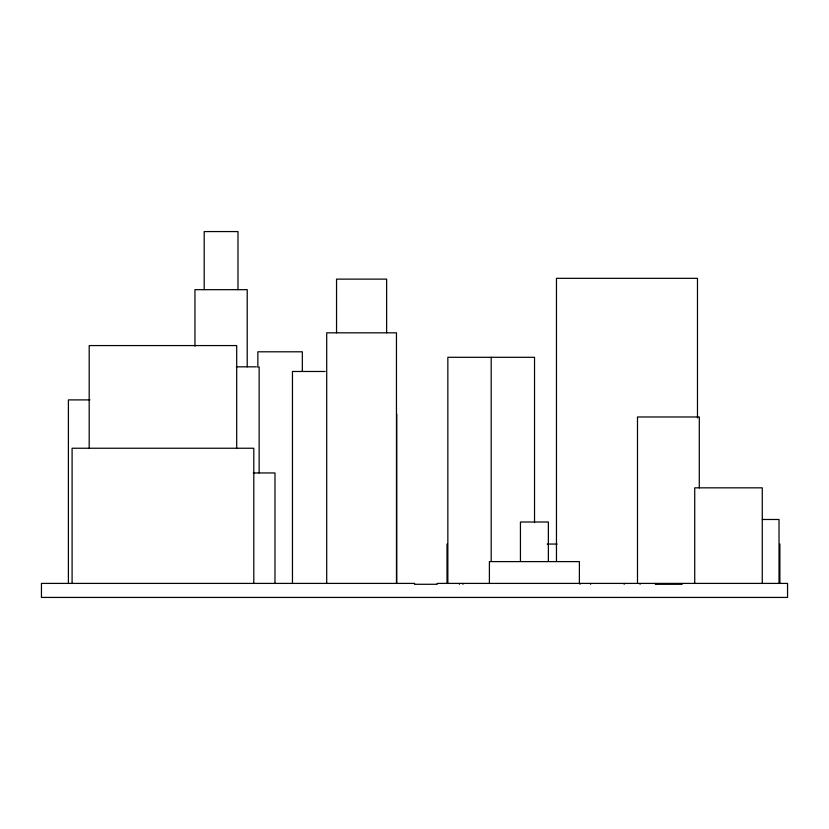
<?xml version="1.0" encoding="UTF-8"?>
<svg xmlns="http://www.w3.org/2000/svg" width="829" height="829" viewBox="0 0 829 829"><rect width="100%" height="100%" fill="white"/><g stroke="black" fill="none" stroke-linecap="round" stroke-linejoin="round"><path stroke-width="1.24" d="M195.841 289.673L194.95 289.673L194.95 346.253M196.587 289.673L245.581 289.673M246.327 289.673L247.218 289.673L247.218 366.832M236.317 366.832L256.41 366.832M325.165 371.475L292.461 371.475L292.461 583.409M89.978 399.899L68.403 399.899L68.403 583.409M253.28 472.955L274.979 472.955L274.979 583.409M762.39 519.482L779.022 519.482L779.022 583.409M547.078 544.052L557.161 544.052M655.356 584.279L682.101 584.279L682.101 583.409M779.882 544.052L779.882 583.409M762.265 583.409L762.265 487.835L694.723 487.835L694.723 583.409M699.293 487.939L699.293 416.977L637.491 416.977L637.491 583.409M697.479 417.951L697.479 278.337L556.466 278.337L556.466 561.44M655.687 583.409L655.687 584.279M640.071 583.409L640.071 584.279M624.185 583.409L624.185 584.279M590.58 583.409L590.58 584.279M580.093 583.409L580.093 584.279M579.388 583.409L579.388 561.606L489.4 561.606L489.4 583.409M548.363 561.337L548.363 522.001L520.436 522.001L520.436 561.337M534.529 522.684L534.529 357.299L447.847 357.299L447.847 583.409M491.193 357.299L491.193 561.451M462.976 583.409L462.976 584.279M459.39 583.409L459.39 584.279M447.018 544.052L447.018 583.409M396.739 414.22L396.739 583.409M396.459 583.409L396.459 332.823L326.709 332.823L326.709 583.409M386.625 332.823L386.625 279.124L336.543 279.124L336.543 332.823M302.336 371.205L302.336 351.797L257.85 351.797L257.85 367.32M259.135 366.832L259.135 472.955M253.798 583.409L253.798 448.24L72.092 448.24L72.092 583.409M237.985 289.673L237.985 231.571L204.193 231.571L204.193 289.673M236.7 448.24L236.7 345.569L89.19 345.569L89.19 448.24M414.5 583.409L41.45 583.409L41.45 597.429L787.55 597.429L787.55 583.409L437.225 583.409L437.225 584.279L414.5 584.279L414.5 583.409"/></g></svg>
